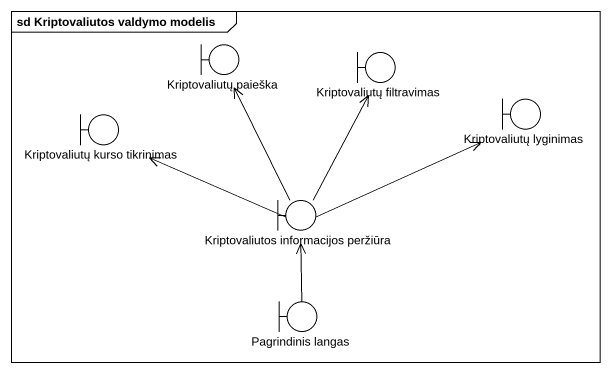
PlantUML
@startuml
mainframe sd Kriptovaliutos valdymo modelis
boundary "Kriptovaliutų paieška" as Kriptovaliutų_paieška
boundary "Kriptovaliutų filtravimas" as Kriptovaliutų_filtravimas
boundary "Kriptovaliutų lyginimas" as Kriptovaliutų_lyginimas
boundary "Kriptovaliutų kurso tikrinimas" as Kriptovaliutų_kurso
boundary "Kriptovaliutos informacijos peržiūra" as Kriptovaliutos_informacijos
boundary "Pagrindinis langas" as Pagrindinis_langas
Kriptovaliutos_informacijos -up-> Kriptovaliutų_paieška
Kriptovaliutos_informacijos -up-> Kriptovaliutų_filtravimas
Kriptovaliutos_informacijos -right-> Kriptovaliutų_lyginimas
Kriptovaliutos_informacijos -left-> Kriptovaliutų_kurso
Pagrindinis_langas -up-> Kriptovaliutos_informacijos
@enduml
